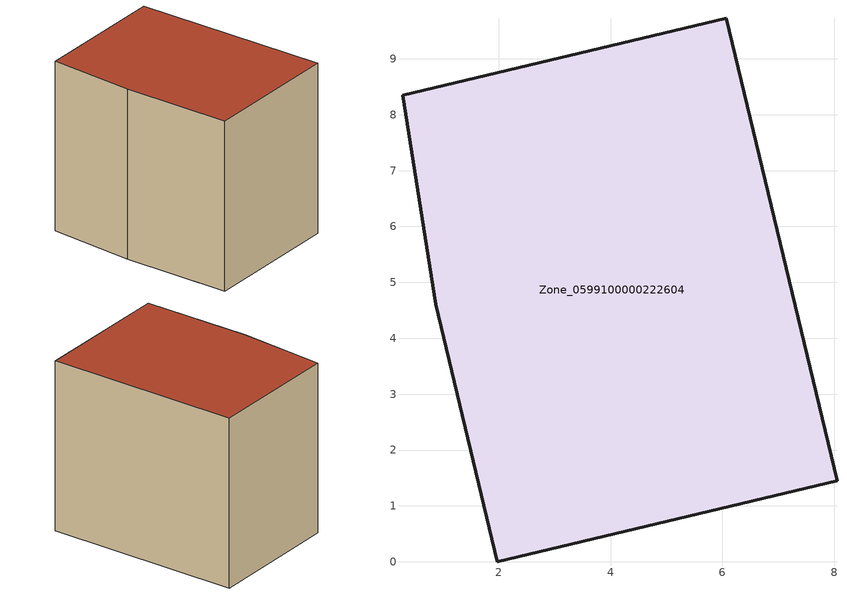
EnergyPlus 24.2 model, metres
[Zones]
Zone_0599100000222604
 floor ground (C_G): 1.97,0 0.87,4.61 0.28,8.35 6.07,9.73 8.05,1.45 z0
 wall outside (C_F): 8.05,1.45 6.07,9.73 0.28,8.35 0.87,4.61 1.97,0 8.05,1.45 z0:7.52
 roof outside (C_R): 0.87,4.61 1.97,0 8.05,1.45 6.07,9.73 0.28,8.35 z7.52
[BUILDING]
Pand.0599100000222604: North Axis=0; Terrain=City; Loads Convergence Tolerance Value=0.04; Temperature Convergence Tolerance Value=0.4; Solar Distribution=FullExterior; Maximum Number of Warmup Days=25; Minimum Number of Warmup Days=1
[Site:Location]
Rotterdam.The.Hague.AP_ZH_NLD Design_Conditions: Latitude=51.96; Longitude=4.45; Time Zone=1; Elevation=-4.5
[SITE:GROUNDTEMPERATURE:BUILDINGSURFACE]
18, 18, 18, 18, 18, 18, 18, 18, 18, 18, 18, 18
[MATERIAL] Thermal Absorptance=0.9; Solar Absorptance=0.7; Visible Absorptance=0.7
Name | Roughness | Thickness | Conductivity | Density | Specific Heat
G.TC.1965-1974 | MediumSmooth | 0.15 | 0.882353 | 540 | 1210
F.TC.1965-1974 | Rough | 0.3 | 0.697674 | 1920 | 840
R.TC.1965-1974 | MediumRough | 0.2 | 0.232558 | 1500 | 1000
[CONSTRUCTION]
C_G: G.TC.1965-1974
C_F: F.TC.1965-1974
C_R: R.TC.1965-1974
[ZONE]
Zone_0599100000222604: Type=1; Multiplier=1; Ceiling Height=Autocalculate; Volume=Autocalculate; Floor Area=autocalculate; Part of Total Floor Area=Yes
[ZONEINFILTRATION:DESIGNFLOWRATE]
Infil_Zone_0599100000222604: Zone or ZoneList or Space or SpaceList=Zone_0599100000222604; Schedule=AlwaysOn; Design Flow Rate Calculation Method=Flow/Area; Flow Rate per Floor Area=0.003; Constant Term Coefficient=1; Temperature Term Coefficient=0; Velocity Term Coefficient=0; Velocity Squared Term Coefficient=0
[HVACTEMPLATE:ZONE:IDEALLOADSAIRSYSTEM]
Zone_0599100000222604: Maximum Heating Supply Air Temperature=50; Minimum Cooling Supply Air Temperature=13; Maximum Heating Supply Air Humidity Ratio=0.0156; Minimum Cooling Supply Air Humidity Ratio=0.0077; Heating Limit=NoLimit; Cooling Limit=NoLimit; Dehumidification Control Type=ConstantSensibleHeatRatio; Cooling Sensible Heat Ratio=0.7; Dehumidification Setpoint=60; Humidification Control Type=None; Humidification Setpoint=30; Outdoor Air Method=None; Outdoor Air Flow Rate per Person=0.00944; Outdoor Air Flow Rate per Zone Floor Area=0; Outdoor Air Flow Rate per Zone=0; Demand Controlled Ventilation Type=None; Outdoor Air Economizer Type=NoEconomizer; Heat Recovery Type=None; Sensible Heat Recovery Effectiveness=0.7; Latent Heat Recovery Effectiveness=0.65
[ZONECONTROL:THERMOSTAT]
ThermostatControl_Zone_0599100000222604: Zone or ZoneList=Zone_0599100000222604; Control Type Schedule=DualSetpointControlType; Control 1=Thermostat_Zone_0599100000222604; Temperature Difference Between Cutout And Setpoint=0
[THERMOSTATSETPOINT:DUALSETPOINT]
Thermostat_Zone_0599100000222604: Heating Setpoint Temperature Schedule=HeatingSetpoint_Zone_0599100000222604; Cooling Setpoint Temperature Schedule=CoolingSetpoint_Zone_0599100000222604
[SCHEDULE:COMPACT]
HeatingSetpoint_Zone_0599100000222604: Through: 12/31, For: AllDays, Until: 24:00, 21
CoolingSetpoint_Zone_0599100000222604: Through: 12/31, For: AllDays, Until: 24:00, 24
DualSetpointControlType: Through: 12/31, For: AllDays, Until: 24:00, 4
AlwaysOn: Through: 12/31, For: AllDays, Until: 24:00, 1
